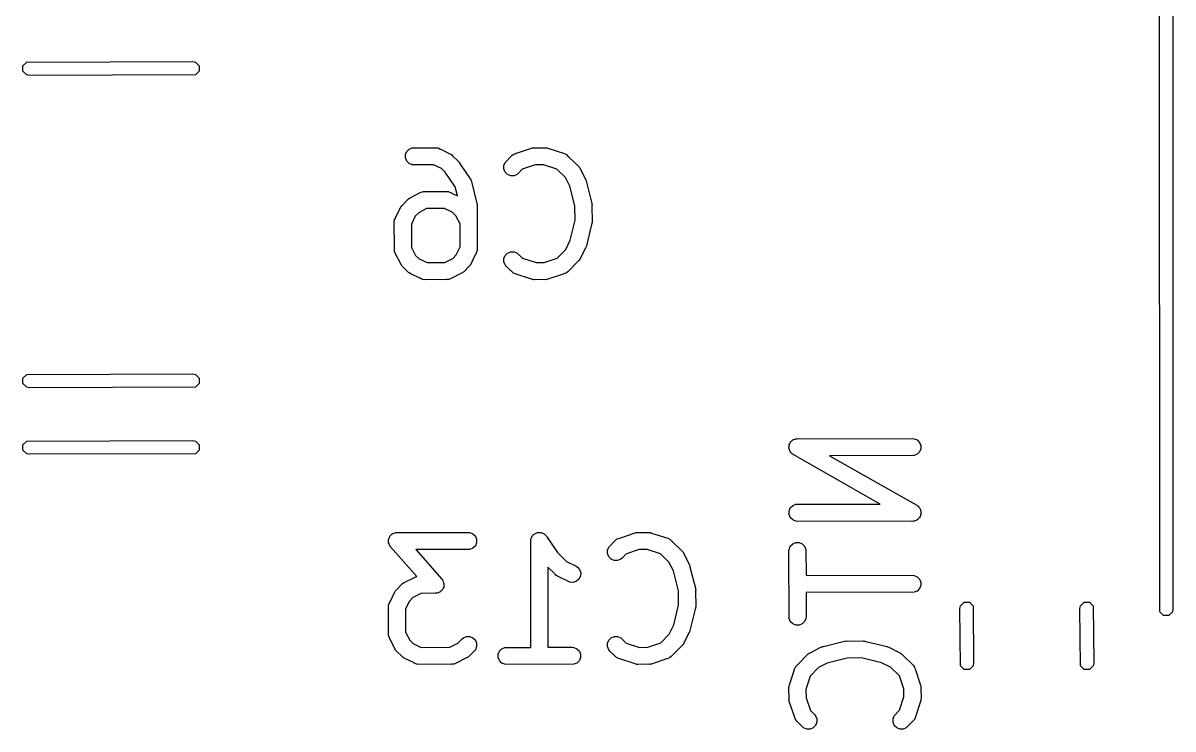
# Model space of a CAD drawing. Extents: x 208 to 341, y -149 to -108.
# Drawn here: x 290.47 to 300.47, y -120.01 to -113.86 of the extents above; entities that cross this region are included whole.
import ezdxf

# ---------------------------------------------------------------- set-up
doc = ezdxf.new("R2010")
doc.units = 0
doc.layers.add('BLACK', color=7, linetype='CONTINUOUS')

msp = doc.modelspace()

# ---------------------------------------------------------------- linework, layer by layer
at = {"layer": 'BLACK', "linetype": 'CONTINUOUS'}
for p, q in [((300.356899, -118.991018), (300.352332, -108.698057)), ((300.467765, -108.675096), (300.472332, -118.968057)), ((290.465647, -114.236846), (290.498119, -114.204374)), ((290.465647, -114.282768), (290.465647, -114.236846)), ((290.498119, -114.204374), (291.943584, -114.199807)), ((291.943584, -114.199807), (291.966545, -114.204374)), ((291.966545, -114.204374), (291.999017, -114.236846)), ((291.999017, -114.236846), (291.999017, -114.282768)), ((290.498119, -114.31524), (290.465647, -114.282768)), ((290.52108, -114.319807), (290.498119, -114.31524)), ((291.966545, -114.31524), (290.52108, -114.319807)), ((291.999017, -114.282768), (291.966545, -114.31524)), ((293.804495, -114.982958), (293.825187, -114.962266)), ((293.825187, -114.962266), (293.852223, -114.951067)), ((293.852223, -114.951067), (294.057331, -114.949626)), ((294.057331, -114.949626), (294.071963, -114.951067)), ((294.071963, -114.951067), (294.074452, -114.952098)), ((294.074452, -114.952098), (294.07714, -114.952289)), ((294.07714, -114.952289), (294.090133, -114.958593)), ((294.090133, -114.958593), (294.098999, -114.962266)), ((294.098999, -114.962266), (294.100221, -114.963488)), ((294.100221, -114.963488), (294.18611, -115.005163)), ((294.758966, -114.998686), (294.890756, -114.953475)), ((294.890756, -114.953475), (294.898011, -114.951825)), ((294.898011, -114.951825), (294.899842, -114.951067)), ((294.899842, -114.951067), (294.901438, -114.951046)), ((294.901438, -114.951046), (294.905093, -114.950215)), ((294.905093, -114.950215), (294.914393, -114.950876)), ((294.914393, -114.950876), (295.009712, -114.949626)), ((295.009712, -114.949626), (295.017117, -114.950355)), ((295.017117, -114.950355), (295.019092, -114.950215)), ((295.019092, -114.950215), (295.020578, -114.950696)), ((295.020578, -114.950696), (295.024344, -114.951067)), ((295.024344, -114.951067), (295.033707, -114.954945)), ((295.033707, -114.954945), (295.176286, -115.001094)), ((293.793296, -115.009994), (293.804495, -114.982958)), ((293.793296, -115.039258), (293.793296, -115.009994)), ((293.804495, -115.066294), (293.793296, -115.039258)), ((293.825187, -115.086986), (293.804495, -115.066294)), ((294.18611, -115.005163), (294.192409, -115.009127)), ((294.192409, -115.009127), (294.194237, -115.009885)), ((294.194237, -115.009885), (294.195407, -115.011015)), ((294.195407, -115.011015), (294.198553, -115.012995)), ((294.198553, -115.012995), (294.204185, -115.019489)), ((294.204185, -115.019489), (294.253221, -115.066831)), ((294.253221, -115.066831), (294.253254, -115.066871)), ((294.253254, -115.066871), (294.253276, -115.066886)), ((294.253276, -115.066886), (294.253322, -115.066955)), ((294.253322, -115.066955), (294.262548, -115.078196)), ((294.661638, -115.078196), (294.718584, -115.019212)), ((294.718584, -115.019212), (294.729949, -115.009885)), ((294.729949, -115.009885), (294.732437, -115.008854)), ((294.732437, -115.008854), (294.734474, -115.007088)), ((294.734474, -115.007088), (294.747437, -115.00264)), ((294.747437, -115.00264), (294.756985, -114.998686)), ((294.756985, -114.998686), (294.758966, -114.998686)), ((295.176286, -115.001094), (295.189711, -115.007088)), ((295.189711, -115.007088), (295.191746, -115.008853)), ((295.191746, -115.008853), (295.194237, -115.009885)), ((295.194237, -115.009885), (295.204175, -115.019633)), ((295.204175, -115.019633), (295.211818, -115.026262)), ((295.211818, -115.026262), (295.212669, -115.027965)), ((295.212669, -115.027965), (295.30084, -115.11445)), ((293.852223, -115.098185), (293.825187, -115.086986)), ((293.866855, -115.099626), (293.852223, -115.098185)), ((294.037635, -115.098426), (293.866855, -115.099626)), ((294.106165, -115.131678), (294.037635, -115.098426)), ((294.13923, -115.163601), (294.106165, -115.131678)), ((294.225056, -115.290206), (294.13923, -115.163601)), ((294.262548, -115.078196), (294.265069, -115.084283)), ((294.265069, -115.084283), (294.35783, -115.221119)), ((294.650439, -115.105233), (294.661638, -115.078196)), ((294.650439, -115.134495), (294.650439, -115.105233)), ((294.661638, -115.161532), (294.650439, -115.134495)), ((294.68233, -115.182224), (294.661638, -115.161532)), ((294.777031, -115.172897), (294.765666, -115.182224)), ((294.810553, -115.138174), (294.777031, -115.172897)), ((294.923259, -115.09951), (294.810553, -115.138174)), ((294.994638, -115.098574), (294.923259, -115.09951)), ((295.110565, -115.136097), (294.994638, -115.098574)), ((295.184774, -115.208887), (295.110565, -115.136097)), ((295.30084, -115.11445), (295.30556, -115.1202)), ((295.30556, -115.1202), (295.307057, -115.121499)), ((295.307057, -115.121499), (295.307783, -115.122909)), ((295.307783, -115.122909), (295.310168, -115.125815)), ((295.310168, -115.125815), (295.313819, -115.13463)), ((295.313819, -115.13463), (295.362508, -115.22918)), ((294.35783, -115.221119), (294.362134, -115.229193)), ((294.362134, -115.229193), (294.36324, -115.230685)), ((294.36324, -115.230685), (294.363529, -115.231808)), ((294.363529, -115.231808), (294.364747, -115.234093)), ((294.364747, -115.234093), (294.366844, -115.244694)), ((294.366844, -115.244694), (294.415806, -115.435007)), ((294.709367, -115.193423), (294.68233, -115.182224)), ((294.738629, -115.193423), (294.709367, -115.193423)), ((294.765666, -115.182224), (294.738629, -115.193423)), ((295.223465, -115.284022), (295.184774, -115.208887)), ((295.362508, -115.22918), (295.362917, -115.230249)), ((295.362917, -115.230249), (295.36324, -115.230685)), ((295.36324, -115.230685), (295.363559, -115.231928)), ((295.363559, -115.231928), (295.367763, -115.242911)), ((295.367763, -115.242911), (295.368288, -115.250308)), ((295.368288, -115.250308), (295.415806, -115.435007)), ((293.833997, -115.387187), (293.928552, -115.338496)), ((293.928552, -115.338496), (293.942283, -115.333241)), ((293.942283, -115.333241), (293.944972, -115.333049)), ((293.944972, -115.333049), (293.947461, -115.332019)), ((293.947461, -115.332019), (293.9608, -115.331925)), ((293.9608, -115.331925), (293.971473, -115.331167)), ((293.971473, -115.331167), (293.97348, -115.331836)), ((293.97348, -115.331836), (294.152569, -115.330578)), ((294.152569, -115.330578), (294.167201, -115.332019)), ((294.167201, -115.332019), (294.16969, -115.33305)), ((294.16969, -115.33305), (294.172378, -115.333241)), ((294.172378, -115.333241), (294.185371, -115.339545)), ((294.185371, -115.339545), (294.194237, -115.343218)), ((294.194237, -115.343218), (294.195459, -115.34444)), ((294.195459, -115.34444), (294.245221, -115.368585)), ((294.245221, -115.368585), (294.225056, -115.290206)), ((295.268083, -115.457452), (295.223465, -115.284022)), ((293.710479, -115.553163), (293.752154, -115.467275)), ((293.752154, -115.467275), (293.756118, -115.460975)), ((293.756118, -115.460975), (293.756876, -115.459148)), ((293.756876, -115.459148), (293.758006, -115.457977)), ((293.758006, -115.457977), (293.759986, -115.454832)), ((293.759986, -115.454832), (293.76648, -115.449199)), ((293.76648, -115.449199), (293.813822, -115.400164)), ((293.813822, -115.400164), (293.819571, -115.395445)), ((293.819571, -115.395445), (293.820871, -115.393947)), ((293.820871, -115.393947), (293.822284, -115.393219)), ((293.822284, -115.393219), (293.825187, -115.390837)), ((293.825187, -115.390837), (293.833997, -115.387187)), ((294.415806, -115.435007), (294.416181, -115.437543)), ((294.416181, -115.437543), (294.416604, -115.438565)), ((294.416604, -115.438565), (294.41661, -115.440451)), ((294.41661, -115.440451), (294.417956, -115.449551)), ((294.417956, -115.449551), (294.416675, -115.458157)), ((294.416675, -115.458157), (294.417198, -115.601812)), ((295.269225, -115.582224), (295.268083, -115.457452)), ((295.415806, -115.435007), (295.416181, -115.437543)), ((295.416181, -115.437543), (295.416604, -115.438565)), ((295.416604, -115.438565), (295.416621, -115.440526)), ((295.416621, -115.440526), (295.417956, -115.449551)), ((295.417956, -115.449551), (295.416777, -115.457474)), ((295.416777, -115.457474), (295.418045, -115.596054)), ((293.699089, -115.578932), (293.69928, -115.576245)), ((293.69928, -115.576245), (293.705584, -115.563251)), ((293.705584, -115.563251), (293.709257, -115.554386)), ((293.709257, -115.554386), (293.710479, -115.553163)), ((293.878669, -115.547219), (293.845372, -115.615841)), ((293.908913, -115.515892), (293.878669, -115.547219)), ((293.977704, -115.480468), (293.908913, -115.515892)), ((294.132873, -115.479378), (293.977704, -115.480468)), ((294.201403, -115.51263), (294.132873, -115.479378)), ((294.23273, -115.542874), (294.201403, -115.51263)), ((294.268625, -115.61258), (294.23273, -115.542874)), ((293.696617, -115.596054), (293.698058, -115.581422)), ((293.697909, -115.822658), (293.696617, -115.596054)), ((293.698058, -115.581422), (293.699089, -115.578932)), ((293.845372, -115.615841), (293.846528, -115.818577)), ((294.26936, -115.814216), (294.268625, -115.61258)), ((294.417198, -115.601812), (294.417456, -115.605434)), ((294.417456, -115.605434), (294.417214, -115.606158)), ((294.417214, -115.606158), (294.418045, -115.834149)), ((295.227199, -115.755347), (295.269225, -115.582224)), ((295.413427, -115.618354), (295.368187, -115.80472)), ((295.416604, -115.610686), (295.413427, -115.618354)), ((295.417501, -115.601571), (295.416604, -115.610686)), ((295.417956, -115.5997), (295.417501, -115.601571)), ((295.418045, -115.596054), (295.417793, -115.598607)), ((295.417793, -115.598607), (295.417956, -115.5997)), ((295.188474, -115.835157), (295.227199, -115.755347)), ((293.697206, -115.824768), (293.697909, -115.822658)), ((293.697983, -115.83571), (293.697206, -115.824768)), ((293.698058, -115.848781), (293.697983, -115.83571)), ((293.699089, -115.85127), (293.698058, -115.848781)), ((293.69928, -115.853958), (293.699089, -115.85127)), ((293.704535, -115.86769), (293.69928, -115.853958)), ((293.753225, -115.962242), (293.704535, -115.86769)), ((293.846528, -115.818577), (293.881932, -115.887328)), ((294.235993, -115.882982), (294.26936, -115.814216)), ((294.404183, -115.877038), (294.362508, -115.962928)), ((294.405405, -115.875817), (294.404183, -115.877038)), ((294.409074, -115.866957), (294.405405, -115.875817)), ((294.415382, -115.853959), (294.409074, -115.866957)), ((294.415573, -115.851269), (294.415382, -115.853959)), ((294.416604, -115.848781), (294.415573, -115.851269)), ((294.418045, -115.834149), (294.416604, -115.848781)), ((294.661638, -115.887719), (294.682331, -115.867026)), ((294.682331, -115.867026), (294.709367, -115.855828)), ((294.709367, -115.855828), (294.73863, -115.855828)), ((294.73863, -115.855828), (294.765666, -115.867027)), ((294.765666, -115.867027), (294.813355, -115.913069)), ((295.114197, -115.910883), (295.188474, -115.835157)), ((295.359157, -115.824076), (295.314889, -115.915309)), ((295.36324, -115.818566), (295.359157, -115.824076)), ((295.367175, -115.80755), (295.36324, -115.818566)), ((295.367763, -115.80634), (295.367175, -115.80755)), ((295.367801, -115.805799), (295.367763, -115.80634)), ((295.368187, -115.80472), (295.367801, -115.805799)), ((293.756875, -115.971054), (293.753225, -115.962242)), ((293.759258, -115.973958), (293.756875, -115.971054)), ((293.759986, -115.975371), (293.759258, -115.973958)), ((293.761484, -115.97667), (293.759986, -115.975371)), ((293.766202, -115.982419), (293.761484, -115.97667)), ((293.881932, -115.887328), (293.913259, -115.917574)), ((293.913259, -115.917574), (293.981788, -115.950825)), ((293.981788, -115.950825), (294.136957, -115.949735)), ((294.136957, -115.949735), (294.205747, -115.914311)), ((294.205747, -115.914311), (294.235993, -115.882982)), ((294.354676, -115.975371), (294.348182, -115.981002)), ((294.356655, -115.972225), (294.354676, -115.975371)), ((294.357787, -115.971054), (294.356655, -115.972225)), ((294.358544, -115.969224), (294.357787, -115.971054)), ((294.362508, -115.962928), (294.358544, -115.969224)), ((294.650439, -115.914755), (294.661638, -115.887719)), ((294.650439, -115.944018), (294.650439, -115.914755)), ((294.661637, -115.971054), (294.650439, -115.944018)), ((294.670964, -115.982419), (294.661637, -115.971054)), ((294.813355, -115.913069), (294.929547, -115.950677)), ((294.929547, -115.950677), (295.000925, -115.949741)), ((295.000925, -115.949741), (295.114197, -115.910883)), ((295.299534, -115.934275), (295.205602, -116.03004)), ((295.307057, -115.927752), (295.299534, -115.934275)), ((295.309069, -115.924555), (295.307057, -115.927752)), ((295.310168, -115.923435), (295.309069, -115.924555)), ((295.310925, -115.921605), (295.310168, -115.923435)), ((295.314889, -115.915309), (295.310925, -115.921605)), ((293.815237, -116.02976), (293.766202, -115.982419)), ((293.820871, -116.036257), (293.815237, -116.02976)), ((293.824016, -116.038236), (293.820871, -116.036257)), ((293.825187, -116.039367), (293.824016, -116.038236)), ((293.827014, -116.040124), (293.825187, -116.039367)), ((293.833314, -116.044089), (293.827014, -116.040124)), ((293.919203, -116.085764), (293.833314, -116.044089)), ((294.280664, -116.043016), (294.18611, -116.091708)), ((294.289475, -116.039367), (294.280664, -116.043016)), ((294.292377, -116.036984), (294.289475, -116.039367)), ((294.293791, -116.036257), (294.292377, -116.036984)), ((294.295091, -116.034757), (294.293791, -116.036257)), ((294.300841, -116.030039), (294.295091, -116.034757)), ((294.348182, -115.981002), (294.300841, -116.030039)), ((294.711789, -116.021834), (294.670964, -115.982419)), ((294.712367, -116.02299), (294.711789, -116.021834)), ((294.718458, -116.028273), (294.712367, -116.02299)), ((294.729949, -116.039367), (294.718458, -116.028273)), ((294.732437, -116.040397), (294.729949, -116.039367)), ((294.734474, -116.042164), (294.732437, -116.040397)), ((294.7479, -116.048158), (294.734474, -116.042164)), ((294.890481, -116.094307), (294.7479, -116.048158)), ((295.165219, -116.050566), (295.033429, -116.095777)), ((295.167201, -116.050566), (295.165219, -116.050566)), ((295.176753, -116.046609), (295.167201, -116.050566)), ((295.189711, -116.042164), (295.176753, -116.046609)), ((295.191746, -116.040398), (295.189711, -116.042164)), ((295.194237, -116.039367), (295.191746, -116.040398)), ((295.205602, -116.03004), (295.194237, -116.039367)), ((293.920425, -116.086986), (293.919203, -116.085764)), ((293.929284, -116.090655), (293.920425, -116.086986)), ((293.942283, -116.096963), (293.929284, -116.090655)), ((293.944972, -116.097154), (293.942283, -116.096963)), ((293.947461, -116.098185), (293.944972, -116.097154)), ((293.962093, -116.099626), (293.947461, -116.098185)), ((294.14118, -116.098367), (293.962093, -116.099626)), ((294.143188, -116.099037), (294.14118, -116.098367)), ((294.15386, -116.098278), (294.143188, -116.099037)), ((294.167201, -116.098185), (294.15386, -116.098278)), ((294.16969, -116.097153), (294.167201, -116.098185)), ((294.172378, -116.096963), (294.16969, -116.097153)), ((294.18611, -116.091708), (294.172378, -116.096963)), ((294.899842, -116.098185), (294.890481, -116.094307)), ((294.903605, -116.098555), (294.899842, -116.098185)), ((294.905093, -116.099037), (294.903605, -116.098555)), ((294.907067, -116.098896), (294.905093, -116.099037)), ((294.914474, -116.099626), (294.907067, -116.098896)), ((295.009791, -116.098375), (294.914474, -116.099626)), ((295.019092, -116.099037), (295.009791, -116.098375)), ((295.022746, -116.098205), (295.019092, -116.099037)), ((295.024344, -116.098185), (295.022746, -116.098205)), ((295.026175, -116.097426), (295.024344, -116.098185)), ((295.033429, -116.095777), (295.026175, -116.097426)), ((290.465647, -116.956846), (290.498119, -116.924374)), ((290.465647, -117.002768), (290.465647, -116.956846)), ((290.498119, -116.924374), (291.943584, -116.919807)), ((291.943584, -116.919807), (291.966545, -116.924374)), ((291.966545, -116.924374), (291.999017, -116.956846)), ((291.999017, -116.956846), (291.999017, -117.002768)), ((290.498119, -117.03524), (290.465647, -117.002768)), ((290.52108, -117.039807), (290.498119, -117.03524)), ((291.966545, -117.03524), (290.52108, -117.039807)), ((291.999017, -117.002768), (291.966545, -117.03524)), ((290.465647, -117.536846), (290.498119, -117.504374)), ((290.465647, -117.582768), (290.465647, -117.536846)), ((290.498119, -117.504374), (291.943584, -117.499807)), ((291.943584, -117.499807), (291.966545, -117.504374)), ((291.966545, -117.504374), (291.999017, -117.536846)), ((291.999017, -117.536846), (291.999017, -117.582768)), ((297.130002, -117.562382), (297.13126, -117.552485)), ((297.13126, -117.566994), (297.130002, -117.562382)), ((297.13126, -117.542511), (297.133089, -117.538095)), ((297.13126, -117.552485), (297.13126, -117.542511)), ((297.13126, -117.571775), (297.13126, -117.566994)), ((297.135077, -117.58099), (297.13126, -117.571775)), ((297.133089, -117.538095), (297.133692, -117.533352)), ((297.133692, -117.533352), (297.138642, -117.524687)), ((297.138642, -117.524687), (297.142459, -117.515475)), ((297.142459, -117.515475), (297.145837, -117.512096)), ((297.145837, -117.512096), (297.148211, -117.507943)), ((297.148211, -117.507943), (297.1561, -117.501833)), ((297.1561, -117.501833), (297.163151, -117.494783)), ((297.163151, -117.494783), (297.167567, -117.492953)), ((297.167567, -117.492953), (297.171348, -117.490026)), ((297.171348, -117.490026), (297.180971, -117.487401)), ((297.180971, -117.487401), (297.190187, -117.483584)), ((297.190187, -117.483584), (297.194992, -117.483577)), ((297.194992, -117.483577), (297.19958, -117.482326)), ((297.19958, -117.482326), (297.209263, -117.483556)), ((297.209263, -117.483556), (298.204819, -117.482143)), ((298.204819, -117.482143), (298.219451, -117.483584)), ((298.219451, -117.483584), (298.246487, -117.494783)), ((298.246487, -117.494783), (298.267179, -117.515475)), ((298.267179, -117.515475), (298.278378, -117.542511)), ((298.278378, -117.571775), (298.267179, -117.598811)), ((298.278378, -117.542511), (298.278378, -117.571775)), ((290.498119, -117.61524), (290.465647, -117.582768)), ((290.52108, -117.619807), (290.498119, -117.61524)), ((291.966545, -117.61524), (290.52108, -117.619807)), ((291.999017, -117.582768), (291.966545, -117.61524)), ((297.137702, -117.590614), (297.135077, -117.58099)), ((297.140629, -117.594394), (297.137702, -117.590614)), ((297.142459, -117.598811), (297.140629, -117.594394)), ((297.149509, -117.605861), (297.142459, -117.598811)), ((297.155619, -117.613751), (297.149509, -117.605861)), ((297.161751, -117.618103), (297.155619, -117.613751)), ((297.163151, -117.619503), (297.161751, -117.618103)), ((297.164525, -117.620072), (297.163151, -117.619503)), ((297.167609, -117.622261), (297.164525, -117.620072)), ((297.925267, -118.053968), (297.167609, -117.622261)), ((298.219451, -117.630702), (297.48437, -117.631745)), ((297.48437, -117.631745), (298.24203, -118.063453)), ((298.246487, -117.619503), (298.219451, -117.630702)), ((298.267179, -117.598811), (298.246487, -117.619503)), ((297.142459, -118.086903), (297.163151, -118.066211)), ((297.163151, -118.066211), (297.190187, -118.055012)), ((297.190187, -118.055012), (297.925267, -118.053968)), ((298.24203, -118.063453), (298.245114, -118.065642)), ((298.245114, -118.065642), (298.246487, -118.066211)), ((298.246487, -118.066211), (298.247884, -118.067608)), ((298.247884, -118.067608), (298.254019, -118.071963)), ((298.254019, -118.071963), (298.260127, -118.079851)), ((297.13126, -118.113939), (297.142459, -118.086903)), ((297.13126, -118.143203), (297.13126, -118.113939)), ((297.142459, -118.170239), (297.13126, -118.143203)), ((297.163151, -118.190931), (297.142459, -118.170239)), ((298.261427, -118.177771), (298.253537, -118.18388)), ((298.260127, -118.079851), (298.267179, -118.086903)), ((298.2638, -118.173617), (298.261427, -118.177771)), ((298.267179, -118.170239), (298.2638, -118.173617)), ((298.267179, -118.086903), (298.269009, -118.091321)), ((298.270995, -118.161026), (298.267179, -118.170239)), ((298.269009, -118.091321), (298.271936, -118.095101)), ((298.275946, -118.152362), (298.270995, -118.161026)), ((298.271936, -118.095101), (298.27456, -118.104722)), ((298.27456, -118.104722), (298.278378, -118.113939)), ((298.276548, -118.147618), (298.275946, -118.152362)), ((298.278378, -118.143203), (298.276548, -118.147618)), ((298.278378, -118.113939), (298.278378, -118.118719)), ((298.278378, -118.118719), (298.279636, -118.123332)), ((298.279636, -118.123332), (298.278378, -118.133228)), ((298.278378, -118.133228), (298.278378, -118.143203)), ((297.190187, -118.20213), (297.163151, -118.190931)), ((297.204819, -118.203571), (297.190187, -118.20213)), ((298.200374, -118.202157), (297.204819, -118.203571)), ((298.210058, -118.203388), (298.200374, -118.202157)), ((298.214645, -118.202136), (298.210058, -118.203388)), ((298.219451, -118.20213), (298.214645, -118.202136)), ((298.228666, -118.198312), (298.219451, -118.20213)), ((298.23829, -118.195688), (298.228666, -118.198312)), ((298.24207, -118.19276), (298.23829, -118.195688)), ((298.246487, -118.190931), (298.24207, -118.19276)), ((298.253537, -118.18388), (298.246487, -118.190931)), ((293.646058, -118.384332), (293.646868, -118.372178)), ((293.646868, -118.359994), (293.647835, -118.357657)), ((293.646868, -118.372178), (293.646868, -118.359994)), ((293.647835, -118.357657), (293.648004, -118.355134)), ((293.648004, -118.355134), (293.653406, -118.344208)), ((293.653406, -118.344208), (293.658067, -118.332958)), ((293.658067, -118.332958), (293.659853, -118.331171)), ((293.659853, -118.331171), (293.660976, -118.328902)), ((293.660976, -118.328902), (293.670148, -118.320876)), ((293.670148, -118.320876), (293.678759, -118.312266)), ((293.678759, -118.312266), (293.681095, -118.311297)), ((293.681095, -118.311297), (293.683, -118.309632)), ((293.683, -118.309632), (293.694537, -118.30573)), ((293.694537, -118.30573), (293.705795, -118.301067)), ((293.705795, -118.301067), (293.708343, -118.301061)), ((293.708343, -118.301061), (293.710721, -118.300257)), ((293.710721, -118.300257), (293.72231, -118.301029)), ((293.72231, -118.301029), (294.339474, -118.299626)), ((294.339474, -118.299626), (294.354106, -118.301067)), ((294.354106, -118.301067), (294.381142, -118.312266)), ((294.381142, -118.312266), (294.401834, -118.332958)), ((294.401834, -118.332958), (294.413033, -118.359994)), ((294.413033, -118.359994), (294.413033, -118.389258)), ((294.883522, -118.374547), (294.883537, -118.37447)), ((294.883527, -118.374573), (294.883522, -118.374547)), ((294.883522, -118.374626), (294.883527, -118.374573)), ((294.884836, -119.300509), (294.883522, -118.374626)), ((294.883537, -118.37447), (294.884963, -118.359994)), ((294.884963, -118.359994), (294.887804, -118.353133)), ((294.887804, -118.353133), (294.889261, -118.345853)), ((294.889261, -118.345853), (294.893349, -118.339747)), ((294.893349, -118.339747), (294.896162, -118.332958)), ((294.896162, -118.332958), (294.901412, -118.327707)), ((294.901412, -118.327707), (294.905544, -118.321538)), ((294.905544, -118.321538), (294.911658, -118.317461)), ((294.911658, -118.317461), (294.916854, -118.312266)), ((294.916854, -118.312266), (294.923714, -118.309424)), ((294.923714, -118.309424), (294.929893, -118.305305)), ((294.929893, -118.305305), (294.937101, -118.303879)), ((294.937101, -118.303879), (294.94389, -118.301067)), ((294.94389, -118.301067), (294.951317, -118.301067)), ((294.951317, -118.301067), (294.958601, -118.299626)), ((294.958601, -118.299626), (294.965806, -118.301067)), ((294.965806, -118.301067), (294.973154, -118.301067)), ((294.973154, -118.301067), (294.980014, -118.303908)), ((294.980014, -118.303908), (294.987295, -118.305365)), ((294.987295, -118.305365), (294.9934, -118.309453)), ((294.9934, -118.309453), (295.00019, -118.312266)), ((295.00019, -118.312266), (295.00544, -118.317516)), ((295.00544, -118.317516), (295.01161, -118.321648)), ((295.01161, -118.321648), (295.015899, -118.327975)), ((295.015899, -118.327975), (295.020882, -118.332958)), ((295.020882, -118.332958), (295.023403, -118.339045)), ((295.023403, -118.339045), (295.115317, -118.474632)), ((295.562829, -118.428196), (295.619775, -118.369212)), ((295.619775, -118.369212), (295.63114, -118.359885)), ((295.63114, -118.359885), (295.633628, -118.358854)), ((295.633628, -118.358854), (295.635665, -118.357088)), ((295.635665, -118.357088), (295.648628, -118.35264)), ((295.648628, -118.35264), (295.658176, -118.348686)), ((295.658176, -118.348686), (295.660157, -118.348686)), ((295.660157, -118.348686), (295.791947, -118.303475)), ((295.791947, -118.303475), (295.799202, -118.301825)), ((295.799202, -118.301825), (295.801033, -118.301067)), ((295.801033, -118.301067), (295.802629, -118.301046)), ((295.802629, -118.301046), (295.806284, -118.300215)), ((295.806284, -118.300215), (295.815584, -118.300876)), ((295.815584, -118.300876), (295.910903, -118.299626)), ((295.910903, -118.299626), (295.918308, -118.300355)), ((295.918308, -118.300355), (295.920283, -118.300215)), ((295.920283, -118.300215), (295.921769, -118.300696)), ((295.921769, -118.300696), (295.925535, -118.301067)), ((295.925535, -118.301067), (295.934898, -118.304945)), ((295.934898, -118.304945), (296.077477, -118.351094)), ((296.077477, -118.351094), (296.090902, -118.357088)), ((296.090902, -118.357088), (296.092937, -118.358853)), ((296.092937, -118.358853), (296.095428, -118.359885)), ((296.095428, -118.359885), (296.105366, -118.369633)), ((296.105366, -118.369633), (296.113009, -118.376262)), ((296.113009, -118.376262), (296.11386, -118.377965)), ((296.11386, -118.377965), (296.202031, -118.46445)), ((293.646868, -118.386727), (293.646058, -118.384332)), ((293.646868, -118.389258), (293.646868, -118.386727)), ((293.651531, -118.400515), (293.646868, -118.389258)), ((293.655433, -118.412053), (293.651531, -118.400515)), ((293.657518, -118.41497), (293.655433, -118.412053)), ((293.658067, -118.416294), (293.657518, -118.41497)), ((293.659462, -118.417689), (293.658067, -118.416294)), ((293.663984, -118.424014), (293.659462, -118.417689)), ((293.892019, -118.683175), (293.663984, -118.424014)), ((294.354106, -118.448185), (293.884126, -118.449253)), ((293.884126, -118.449253), (294.110203, -118.70619)), ((294.381142, -118.436986), (294.354106, -118.448185)), ((294.401834, -118.416294), (294.381142, -118.436986)), ((294.413033, -118.389258), (294.401834, -118.416294)), ((295.115317, -118.474632), (295.195608, -118.553388)), ((295.55163, -118.455233), (295.562829, -118.428196)), ((295.55163, -118.484495), (295.55163, -118.455233)), ((295.82445, -118.44951), (295.711744, -118.488174)), ((295.895829, -118.448574), (295.82445, -118.44951)), ((296.011756, -118.486097), (295.895829, -118.448574)), ((296.202031, -118.46445), (296.206751, -118.4702)), ((296.206751, -118.4702), (296.208248, -118.471499)), ((296.208248, -118.471499), (296.208974, -118.472909)), ((296.208974, -118.472909), (296.211359, -118.475815)), ((296.211359, -118.475815), (296.21501, -118.48463)), ((297.129819, -118.461905), (297.13126, -118.447273)), ((297.13126, -119.047965), (297.129819, -118.461905)), ((297.13126, -118.447273), (297.142459, -118.420237)), ((297.142459, -118.420237), (297.163151, -118.399545)), ((297.163151, -118.399545), (297.190187, -118.388346)), ((297.190187, -118.388346), (297.219451, -118.388346)), ((297.219451, -118.388346), (297.246487, -118.399545)), ((297.246487, -118.399545), (297.267179, -118.420237)), ((297.267179, -118.420237), (297.278378, -118.447273)), ((297.278378, -118.447273), (297.278935, -118.673933)), ((295.195608, -118.553388), (295.277777, -118.593258)), ((295.562829, -118.511532), (295.55163, -118.484495)), ((295.583521, -118.532224), (295.562829, -118.511532)), ((295.610558, -118.543423), (295.583521, -118.532224)), ((295.63982, -118.543423), (295.610558, -118.543423)), ((295.666857, -118.532224), (295.63982, -118.543423)), ((295.678222, -118.522897), (295.666857, -118.532224)), ((295.711744, -118.488174), (295.678222, -118.522897)), ((296.085965, -118.558887), (296.011756, -118.486097)), ((296.124656, -118.634022), (296.085965, -118.558887)), ((296.21501, -118.48463), (296.263699, -118.57918)), ((296.263699, -118.57918), (296.264108, -118.580249)), ((295.096494, -118.664453), (295.032424, -118.601607)), ((295.032424, -118.601607), (295.033416, -119.300144)), ((295.103014, -118.671971), (295.096494, -118.664453)), ((295.106207, -118.673981), (295.103014, -118.671971)), ((295.10733, -118.675082), (295.106207, -118.673981)), ((295.109162, -118.67584), (295.10733, -118.675082)), ((295.115457, -118.679803), (295.109162, -118.67584)), ((295.277777, -118.593258), (295.29022, -118.60109)), ((295.29022, -118.60109), (295.309393, -118.623198)), ((295.309393, -118.623198), (295.318647, -118.650959)), ((295.318647, -118.650959), (295.316573, -118.680149)), ((296.169274, -118.807452), (296.124656, -118.634022)), ((296.264108, -118.580249), (296.264431, -118.580685)), ((296.264431, -118.580685), (296.26475, -118.581928)), ((296.26475, -118.581928), (296.268954, -118.592911)), ((296.268954, -118.592911), (296.269479, -118.600308)), ((296.269479, -118.600308), (296.316997, -118.785007)), ((297.278935, -118.673933), (298.204819, -118.672619)), ((298.204819, -118.672619), (298.219451, -118.67406)), ((298.219451, -118.67406), (298.246487, -118.685259)), ((293.71529, -118.799199), (293.762632, -118.750164)), ((293.762632, -118.750164), (293.768381, -118.745445)), ((293.768381, -118.745445), (293.769681, -118.743947)), ((293.769681, -118.743947), (293.771094, -118.743219)), ((293.771094, -118.743219), (293.773997, -118.740837)), ((293.773997, -118.740837), (293.782807, -118.737187)), ((293.782807, -118.737187), (293.877362, -118.688496)), ((293.877362, -118.688496), (293.891093, -118.683241)), ((293.891093, -118.683241), (293.892019, -118.683175)), ((294.110203, -118.70619), (294.114724, -118.712514)), ((294.114724, -118.712514), (294.11612, -118.71391)), ((294.11612, -118.71391), (294.116668, -118.715233)), ((294.116668, -118.715233), (294.118754, -118.718151)), ((294.118754, -118.718151), (294.122655, -118.729688)), ((294.126183, -118.77507), (294.12078, -118.785995)), ((294.122655, -118.729688), (294.127319, -118.740946)), ((294.126351, -118.772546), (294.126183, -118.77507)), ((294.127319, -118.77021), (294.126351, -118.772546)), ((294.127319, -118.740946), (294.127319, -118.743476)), ((294.127319, -118.743476), (294.128129, -118.745872)), ((294.128129, -118.745872), (294.127319, -118.758025)), ((294.127319, -118.758025), (294.127319, -118.77021)), ((295.224426, -118.732677), (295.115457, -118.679803)), ((295.253616, -118.734751), (295.224426, -118.732677)), ((295.281378, -118.725497), (295.253616, -118.734751)), ((295.303485, -118.706324), (295.281378, -118.725497)), ((295.316573, -118.680149), (295.303485, -118.706324)), ((298.246487, -118.685259), (298.267179, -118.705951)), ((298.267179, -118.705951), (298.278378, -118.732987)), ((298.278378, -118.762251), (298.267179, -118.789287)), ((298.278378, -118.732987), (298.278378, -118.762251)), ((293.659289, -118.903163), (293.700964, -118.817275)), ((293.700964, -118.817275), (293.704928, -118.810975)), ((293.704928, -118.810975), (293.705686, -118.809148)), ((293.705686, -118.809148), (293.706816, -118.807977)), ((293.706816, -118.807977), (293.708796, -118.804832)), ((293.708796, -118.804832), (293.71529, -118.799199)), ((293.857723, -118.865892), (293.827479, -118.897219)), ((293.92658, -118.830434), (293.857723, -118.865892)), ((294.053374, -118.829274), (293.92658, -118.830434)), ((294.063466, -118.829947), (294.053374, -118.829274)), ((294.06579, -118.82916), (294.063466, -118.829947)), ((294.068392, -118.829137), (294.06579, -118.82916)), ((294.079649, -118.824473), (294.068392, -118.829137)), ((294.091187, -118.820572), (294.079649, -118.824473)), ((294.093091, -118.818906), (294.091187, -118.820572)), ((294.095428, -118.817938), (294.093091, -118.818906)), ((294.104038, -118.809327), (294.095428, -118.817938)), ((294.113211, -118.801302), (294.104038, -118.809327)), ((294.114333, -118.799032), (294.113211, -118.801302)), ((294.11612, -118.797246), (294.114333, -118.799032)), ((294.12078, -118.785995), (294.11612, -118.797246)), ((296.170416, -118.932224), (296.169274, -118.807452)), ((296.316997, -118.785007), (296.317372, -118.787543)), ((296.317372, -118.787543), (296.317795, -118.788565)), ((296.317795, -118.788565), (296.317812, -118.790526)), ((296.317812, -118.790526), (296.319147, -118.799551)), ((296.319147, -118.799551), (296.317968, -118.807474)), ((296.317968, -118.807474), (296.319236, -118.946054)), ((298.219451, -118.821178), (297.2793, -118.822513)), ((297.2793, -118.822513), (297.279819, -119.033333)), ((298.246487, -118.809979), (298.219451, -118.821178)), ((298.267179, -118.789287), (298.246487, -118.809979)), ((293.645427, -118.946054), (293.646868, -118.931422)), ((293.646719, -119.172658), (293.645427, -118.946054)), ((293.646868, -118.931422), (293.647899, -118.928932)), ((293.647899, -118.928932), (293.64809, -118.926245)), ((293.64809, -118.926245), (293.654394, -118.913251)), ((293.654394, -118.913251), (293.658067, -118.904386)), ((293.658067, -118.904386), (293.659289, -118.903163)), ((293.827479, -118.897219), (293.794182, -118.965841)), ((293.794182, -118.965841), (293.795338, -119.168577)), ((296.12839, -119.105347), (296.170416, -118.932224)), ((296.314618, -118.968354), (296.269378, -119.15472)), ((296.317795, -118.960686), (296.314618, -118.968354)), ((296.318692, -118.951571), (296.317795, -118.960686)), ((296.319147, -118.9497), (296.318692, -118.951571)), ((296.319236, -118.946054), (296.318984, -118.948607)), ((296.318984, -118.948607), (296.319147, -118.9497)), ((298.6175, -118.962742), (298.622067, -118.939781)), ((298.622067, -119.460219), (298.6175, -118.962742)), ((298.622067, -118.939781), (298.654539, -118.907309)), ((298.654539, -118.907309), (298.700461, -118.907309)), ((298.700461, -118.907309), (298.732933, -118.939781)), ((298.732933, -118.939781), (298.7375, -119.437258)), ((299.6625, -118.962742), (299.667067, -118.939781)), ((299.667067, -119.460219), (299.6625, -118.962742)), ((299.667067, -118.939781), (299.699539, -118.907309)), ((299.699539, -118.907309), (299.745461, -118.907309)), ((299.745461, -118.907309), (299.777933, -118.939781)), ((299.777933, -118.939781), (299.7825, -119.437258)), ((300.472332, -118.968057), (300.467765, -118.991018)), ((297.142459, -119.075001), (297.13126, -119.047965)), ((297.163151, -119.095693), (297.142459, -119.075001)), ((297.267179, -119.075001), (297.246487, -119.095693)), ((297.278378, -119.047965), (297.267179, -119.075001)), ((297.279819, -119.033333), (297.278378, -119.047965)), ((300.389371, -119.02349), (300.356899, -118.991018)), ((300.435293, -119.02349), (300.389371, -119.02349)), ((300.467765, -118.991018), (300.435293, -119.02349)), ((293.646016, -119.174768), (293.646719, -119.172658)), ((293.646793, -119.18571), (293.646016, -119.174768)), ((293.795338, -119.168577), (293.830742, -119.237328)), ((296.089665, -119.185157), (296.12839, -119.105347)), ((296.260348, -119.174076), (296.21608, -119.265309)), ((296.264431, -119.168566), (296.260348, -119.174076)), ((296.268366, -119.15755), (296.264431, -119.168566)), ((296.268954, -119.15634), (296.268366, -119.15755)), ((296.268992, -119.155799), (296.268954, -119.15634)), ((296.269378, -119.15472), (296.268992, -119.155799)), ((297.190187, -119.106892), (297.163151, -119.095693)), ((297.219451, -119.106892), (297.190187, -119.106892)), ((297.246487, -119.095693), (297.219451, -119.106892)), ((293.646868, -119.198781), (293.646793, -119.18571)), ((293.647899, -119.20127), (293.646868, -119.198781)), ((293.64809, -119.203958), (293.647899, -119.20127)), ((293.653345, -119.21769), (293.64809, -119.203958)), ((293.702035, -119.312242), (293.653345, -119.21769)), ((293.830742, -119.237328), (293.862069, -119.267574)), ((293.862069, -119.267574), (293.930754, -119.300901)), ((294.181073, -119.2997), (294.249795, -119.264311)), ((294.249795, -119.264311), (294.28644, -119.226355)), ((294.28644, -119.226355), (294.297806, -119.217027)), ((294.297806, -119.217027), (294.324842, -119.205828)), ((294.324842, -119.205828), (294.354105, -119.205828)), ((294.354105, -119.205828), (294.381141, -119.217026)), ((294.381141, -119.217026), (294.401834, -119.237719)), ((294.401834, -119.237719), (294.413033, -119.264755)), ((294.413033, -119.264755), (294.413033, -119.294018)), ((295.55163, -119.264755), (295.562829, -119.237719)), ((295.55163, -119.294018), (295.55163, -119.264755)), ((295.562829, -119.237719), (295.583522, -119.217026)), ((295.583522, -119.217026), (295.610558, -119.205828)), ((295.610558, -119.205828), (295.639821, -119.205828)), ((295.639821, -119.205828), (295.666857, -119.217027)), ((295.666857, -119.217027), (295.714546, -119.263069)), ((295.714546, -119.263069), (295.830738, -119.300677)), ((295.902116, -119.299741), (296.015388, -119.260883)), ((296.015388, -119.260883), (296.089665, -119.185157)), ((296.208248, -119.277752), (296.200725, -119.284275)), ((296.21026, -119.274555), (296.208248, -119.277752)), ((296.211359, -119.273435), (296.21026, -119.274555)), ((296.212116, -119.271605), (296.211359, -119.273435)), ((296.21608, -119.265309), (296.212116, -119.271605)), ((297.430501, -119.293804), (297.6152, -119.246287)), ((297.6152, -119.246287), (297.617736, -119.245911)), ((297.617736, -119.245911), (297.618758, -119.245489)), ((297.618758, -119.245489), (297.620719, -119.245471)), ((297.620719, -119.245471), (297.629744, -119.244137)), ((297.629744, -119.244137), (297.637667, -119.245315)), ((297.637667, -119.245315), (297.776247, -119.244048)), ((297.776247, -119.244048), (297.7788, -119.244299)), ((297.7788, -119.244299), (297.779893, -119.244137)), ((297.779893, -119.244137), (297.781764, -119.244591)), ((297.781764, -119.244591), (297.790879, -119.245489)), ((297.790879, -119.245489), (297.798547, -119.248665)), ((297.798547, -119.248665), (297.984913, -119.293906)), ((293.705685, -119.321054), (293.702035, -119.312242)), ((293.708068, -119.323958), (293.705685, -119.321054)), ((293.708796, -119.325371), (293.708068, -119.323958)), ((293.710294, -119.32667), (293.708796, -119.325371)), ((293.715012, -119.332419), (293.710294, -119.32667)), ((293.764047, -119.37976), (293.715012, -119.332419)), ((293.930754, -119.300901), (294.181073, -119.2997)), ((294.401835, -119.321054), (294.344889, -119.380039)), ((294.413033, -119.294018), (294.401835, -119.321054)), ((294.599249, -119.359994), (294.610448, -119.332958)), ((294.599249, -119.389258), (294.599249, -119.359994)), ((294.610448, -119.332958), (294.63114, -119.312266)), ((294.63114, -119.312266), (294.658176, -119.301067)), ((294.658176, -119.301067), (294.884836, -119.300509)), ((295.033416, -119.300144), (295.244236, -119.299626)), ((295.244236, -119.299626), (295.258868, -119.301067)), ((295.258868, -119.301067), (295.285904, -119.312266)), ((295.285904, -119.312266), (295.306596, -119.332958)), ((295.306596, -119.332958), (295.317795, -119.359994)), ((295.317795, -119.359994), (295.317795, -119.389258)), ((295.562828, -119.321054), (295.55163, -119.294018)), ((295.572155, -119.332419), (295.562828, -119.321054)), ((295.61298, -119.371834), (295.572155, -119.332419)), ((295.613558, -119.37299), (295.61298, -119.371834)), ((295.619649, -119.378273), (295.613558, -119.37299)), ((295.63114, -119.389367), (295.619649, -119.378273)), ((295.830738, -119.300677), (295.902116, -119.299741)), ((296.200725, -119.284275), (296.106793, -119.38004)), ((297.208158, -119.449423), (297.294643, -119.361253)), ((297.294643, -119.361253), (297.300393, -119.356532)), ((297.300393, -119.356532), (297.301692, -119.355036)), ((297.301692, -119.355036), (297.303102, -119.354309)), ((297.303102, -119.354309), (297.306008, -119.351925)), ((297.306008, -119.351925), (297.314823, -119.348273)), ((297.314823, -119.348273), (297.409373, -119.299585)), ((297.409373, -119.299585), (297.410442, -119.299175)), ((297.410442, -119.299175), (297.410878, -119.298853)), ((297.410878, -119.298853), (297.412121, -119.298533)), ((297.412121, -119.298533), (297.423104, -119.29433)), ((297.423104, -119.29433), (297.430501, -119.293804)), ((297.984913, -119.293906), (297.985992, -119.294291)), ((297.985992, -119.294291), (297.986532, -119.29433)), ((297.986532, -119.29433), (297.987739, -119.294915)), ((297.987739, -119.294915), (297.998759, -119.298853)), ((297.998759, -119.298853), (298.00427, -119.302937)), ((298.00427, -119.302937), (298.095502, -119.347204)), ((298.095502, -119.347204), (298.101798, -119.351167)), ((298.101798, -119.351167), (298.103628, -119.351925)), ((298.103628, -119.351925), (298.104748, -119.353023)), ((298.104748, -119.353023), (298.107945, -119.355036)), ((298.107945, -119.355036), (298.114468, -119.362558)), ((298.114468, -119.362558), (298.210233, -119.456491)), ((293.769681, -119.386257), (293.764047, -119.37976)), ((293.772826, -119.388236), (293.769681, -119.386257)), ((293.773997, -119.389367), (293.772826, -119.388236)), ((293.775824, -119.390124), (293.773997, -119.389367)), ((293.782124, -119.394089), (293.775824, -119.390124)), ((293.868013, -119.435764), (293.782124, -119.394089)), ((293.869235, -119.436986), (293.868013, -119.435764)), ((293.878094, -119.440655), (293.869235, -119.436986)), ((293.891093, -119.446963), (293.878094, -119.440655)), ((293.893782, -119.447154), (293.891093, -119.446963)), ((293.896271, -119.448185), (293.893782, -119.447154)), ((293.910903, -119.449626), (293.896271, -119.448185)), ((294.185057, -119.44831), (293.910903, -119.449626)), ((294.187236, -119.449037), (294.185057, -119.44831)), ((294.198356, -119.448246), (294.187236, -119.449037)), ((294.211249, -119.448185), (294.198356, -119.448246)), ((294.213738, -119.447153), (294.211249, -119.448185)), ((294.216426, -119.446963), (294.213738, -119.447153)), ((294.230158, -119.441708), (294.216426, -119.446963)), ((294.324712, -119.393016), (294.230158, -119.441708)), ((294.333523, -119.389367), (294.324712, -119.393016)), ((294.336425, -119.386984), (294.333523, -119.389367)), ((294.337839, -119.386257), (294.336425, -119.386984)), ((294.339139, -119.384757), (294.337839, -119.386257)), ((294.344889, -119.380039), (294.339139, -119.384757)), ((294.610448, -119.416294), (294.599249, -119.389258)), ((294.63114, -119.436986), (294.610448, -119.416294)), ((294.658176, -119.448185), (294.63114, -119.436986)), ((294.672808, -119.449626), (294.658176, -119.448185)), ((295.258868, -119.448185), (294.672808, -119.449626)), ((295.285904, -119.436986), (295.258868, -119.448185)), ((295.306596, -119.416294), (295.285904, -119.436986)), ((295.317795, -119.389258), (295.306596, -119.416294)), ((295.633628, -119.390397), (295.63114, -119.389367)), ((295.635665, -119.392164), (295.633628, -119.390397)), ((295.649091, -119.398158), (295.635665, -119.392164)), ((295.791672, -119.444307), (295.649091, -119.398158)), ((295.801033, -119.448185), (295.791672, -119.444307)), ((295.804796, -119.448555), (295.801033, -119.448185)), ((295.806284, -119.449037), (295.804796, -119.448555)), ((295.808258, -119.448896), (295.806284, -119.449037)), ((295.815665, -119.449626), (295.808258, -119.448896)), ((295.910982, -119.448375), (295.815665, -119.449626)), ((295.920283, -119.449037), (295.910982, -119.448375)), ((295.923937, -119.448205), (295.920283, -119.449037)), ((295.925535, -119.448185), (295.923937, -119.448205)), ((295.927366, -119.447426), (295.925535, -119.448185)), ((295.93462, -119.445777), (295.927366, -119.447426)), ((296.06641, -119.400566), (295.93462, -119.445777)), ((296.068392, -119.400566), (296.06641, -119.400566)), ((296.077944, -119.396609), (296.068392, -119.400566)), ((296.090902, -119.392164), (296.077944, -119.396609)), ((296.092937, -119.390398), (296.090902, -119.392164)), ((296.095428, -119.389367), (296.092937, -119.390398)), ((296.106793, -119.38004), (296.095428, -119.389367)), ((297.181287, -119.485807), (297.187281, -119.472382)), ((297.187281, -119.472382), (297.189046, -119.470346)), ((297.189046, -119.470346), (297.190078, -119.467856)), ((297.190078, -119.467856), (297.199826, -119.457917)), ((297.199826, -119.457917), (297.206455, -119.450275)), ((297.206455, -119.450275), (297.208158, -119.449423)), ((297.38908, -119.477318), (297.31629, -119.551527)), ((297.464215, -119.438627), (297.38908, -119.477318)), ((297.637645, -119.394009), (297.464215, -119.438627)), ((297.762417, -119.392867), (297.637645, -119.394009)), ((297.93554, -119.434893), (297.762417, -119.392867)), ((298.01535, -119.473619), (297.93554, -119.434893)), ((298.091076, -119.547896), (298.01535, -119.473619)), ((298.210233, -119.456491), (298.219561, -119.467856)), ((298.219561, -119.467856), (298.220592, -119.470346)), ((298.220592, -119.470346), (298.222357, -119.472381)), ((298.222357, -119.472381), (298.226802, -119.485339)), ((298.654539, -119.492691), (298.622067, -119.460219)), ((298.732933, -119.460219), (298.700461, -119.492691)), ((298.7375, -119.437258), (298.732933, -119.460219)), ((299.699539, -119.492691), (299.667067, -119.460219)), ((299.777933, -119.460219), (299.745461, -119.492691)), ((299.7825, -119.437258), (299.777933, -119.460219)), ((297.135138, -119.628385), (297.181287, -119.485807)), ((297.31629, -119.551527), (297.278767, -119.667454)), ((298.129934, -119.661166), (298.091076, -119.547896)), ((298.226802, -119.485339), (298.230759, -119.494892)), ((298.230759, -119.494892), (298.230759, -119.496872)), ((298.230759, -119.496872), (298.27597, -119.628663)), ((298.700461, -119.492691), (298.654539, -119.492691)), ((299.745461, -119.492691), (299.699539, -119.492691)), ((297.129819, -119.652381), (297.130548, -119.644975)), ((297.131069, -119.747698), (297.129819, -119.652381)), ((297.130408, -119.643001), (297.130889, -119.641514)), ((297.130548, -119.644975), (297.130408, -119.643001)), ((297.130889, -119.641514), (297.13126, -119.637749)), ((297.13126, -119.637749), (297.135138, -119.628385)), ((297.278767, -119.667454), (297.279703, -119.738832)), ((298.13087, -119.732545), (298.129934, -119.661166)), ((298.27597, -119.628663), (298.277619, -119.635918)), ((298.277619, -119.635918), (298.278378, -119.637749)), ((298.278378, -119.637749), (298.278398, -119.639345)), ((298.278398, -119.639345), (298.27923, -119.643)), ((298.27923, -119.643), (298.278568, -119.6523)), ((298.278568, -119.6523), (298.279819, -119.747619)), ((297.130408, -119.756999), (297.131069, -119.747698)), ((297.131239, -119.760653), (297.130408, -119.756999)), ((297.13126, -119.762251), (297.131239, -119.760653)), ((297.132018, -119.764082), (297.13126, -119.762251)), ((297.133668, -119.771336), (297.132018, -119.764082)), ((297.178879, -119.903126), (297.133668, -119.771336)), ((297.279703, -119.738832), (297.318368, -119.85154)), ((298.093262, -119.848737), (298.13087, -119.732545)), ((298.2745, -119.771611), (298.228351, -119.914193)), ((298.278378, -119.762251), (298.2745, -119.771611)), ((298.278748, -119.758487), (298.278378, -119.762251)), ((298.27923, -119.757), (298.278748, -119.758487)), ((298.279819, -119.747619), (298.279089, -119.755025)), ((298.279089, -119.755025), (298.27923, -119.757)), ((297.318368, -119.85154), (297.35309, -119.885062)), ((298.04722, -119.896427), (298.093262, -119.848737)), ((297.178879, -119.905107), (297.178879, -119.903126)), ((297.182834, -119.914656), (297.178879, -119.905107)), ((297.187281, -119.927618), (297.182834, -119.914656)), ((297.189046, -119.929653), (297.187281, -119.927618)), ((297.190078, -119.932144), (297.189046, -119.929653)), ((297.199405, -119.943509), (297.190078, -119.932144)), ((297.258389, -120.000455), (297.199405, -119.943509)), ((297.362417, -119.979762), (297.341724, -120.000455)), ((297.35309, -119.885062), (297.362417, -119.896427)), ((297.362417, -119.896427), (297.373616, -119.923463)), ((297.373616, -119.952726), (297.362417, -119.979762)), ((297.373616, -119.923463), (297.373616, -119.952726)), ((298.036021, -119.923463), (298.04722, -119.896427)), ((298.036021, -119.952726), (298.036021, -119.923463)), ((298.047219, -119.979762), (298.036021, -119.952726)), ((298.067912, -120.000455), (298.047219, -119.979762)), ((298.202027, -119.950303), (298.162612, -119.991129)), ((298.203183, -119.949726), (298.202027, -119.950303)), ((298.208466, -119.943634), (298.203183, -119.949726)), ((298.21956, -119.932144), (298.208466, -119.943634)), ((298.22059, -119.929655), (298.21956, -119.932144)), ((298.222357, -119.927619), (298.22059, -119.929655)), ((298.228351, -119.914193), (298.222357, -119.927619)), ((297.285425, -120.011654), (297.258389, -120.000455)), ((297.314688, -120.011654), (297.285425, -120.011654)), ((297.341724, -120.000455), (297.314688, -120.011654)), ((298.094948, -120.011654), (298.067912, -120.000455)), ((298.124211, -120.011654), (298.094948, -120.011654)), ((298.151247, -120.000456), (298.124211, -120.011654)), ((298.162612, -119.991129), (298.151247, -120.000456))]:
    msp.add_line(p, q, dxfattribs=at)

doc.saveas('drawing.dxf')
